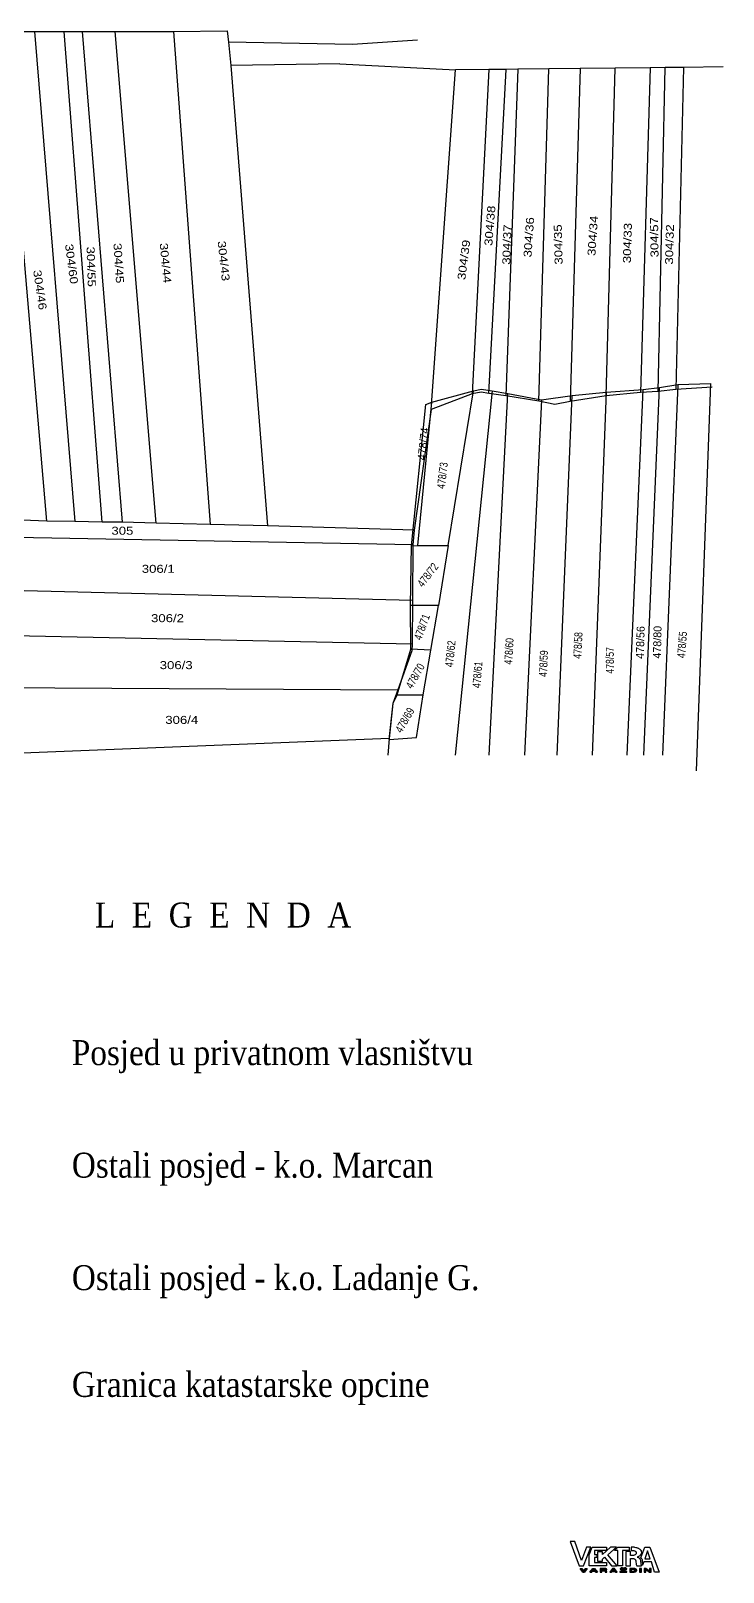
# Model space of a CAD drawing. Extents: x 5587940 to 5589766, y 5131257 to 5132452.
# Drawn here: x 5589476 to 5589753, y 5131272 to 5131888 of the extents above; entities that cross this region are included whole.
import ezdxf
from ezdxf.enums import TextEntityAlignment as Align

# ---------------------------------------------------------------- set-up
doc = ezdxf.new("R2010")
doc.units = 0
doc.header["$MEASUREMENT"] = 0
doc.linetypes.add('HIDDEN', pattern=[0.375, 0.25, -0.125])
for name, color, linetype in [('2', 7, 'CONTINUOUS'), ('3', 7, 'CONTINUOUS'), ('LEGENDA', 7, 'CONTINUOUS'), ('ZNAK', 7, 'CONTINUOUS')]:
    doc.layers.add(name, color=color, linetype=linetype)
doc.styles.get("Standard").update_dxf_attribs({"font": 'GARA.TTF', "height": 32})
doc.styles.add('TXT', font='TXT', dxfattribs={"height": 0.2})

# ---------------------------------------------------------------- blocks, each defined once
blk = doc.blocks.new('ZN-NOVI')
at = {"layer": 'ZNAK', "color": 5, "linetype": 'CONTINUOUS'}
for p, q in [((-2.27, 6.52), (-0.42, 1.63)), ((-1.33, 6.52), (-2.27, 6.52)), ((0.01, 2.72), (-1.33, 6.52)), ((1, 5.33), (0.01, 2.72)), ((0.46, 1.63), (1.93, 5.33)), ((1.93, 5.33), (1, 5.33)), ((1.59, 3.82), (2.19, 5.33)), ((1.59, 1.63), (1.59, 3.82)), ((2.19, 5.33), (5.02, 5.33)), ((2.61, 4.72), (2.61, 3.91)), ((5.02, 4.72), (2.61, 4.72)), ((2.61, 3.91), (3.11, 3.91)), ((2.61, 3.29), (2.61, 2.31)), ((3.11, 3.29), (2.61, 3.29)), ((3.11, 3.91), (3.11, 3.29)), ((3.26, 4.44), (3.26, 2.58)), ((4.21, 4.44), (3.26, 4.44)), ((5.85, 5.33), (4.21, 3.88)), ((4.21, 3.88), (4.21, 4.44)), ((4.21, 2.97), (4.66, 3.35)), ((4.66, 3.35), (6.06, 1.63)), ((5.02, 5.33), (5.02, 4.72)), ((5.29, 3.85), (7.01, 5.33)), ((7.18, 1.63), (5.29, 3.85)), ((7.01, 5.33), (5.85, 5.33)), ((7.32, 5.33), (6.62, 4.72)), ((7.29, 4.72), (6.62, 4.72)), ((7.29, 1.63), (7.29, 4.72)), ((7.32, 5.33), (9.6, 5.33)), ((8.24, 4.72), (8.24, 1.63)), ((9.6, 4.72), (8.24, 4.72)), ((9.83, 4.49), (8.88, 4.49)), ((8.88, 4.49), (8.88, 1.63)), ((9.6, 5.33), (9.6, 4.72)), ((9.83, 3.7), (9.83, 4.49)), ((10.3, 3.7), (9.83, 3.7)), ((9.83, 3.09), (10.3, 3.09)), ((9.83, 1.63), (9.83, 3.09)), ((10.3, 5.33), (9.96, 5.33)), ((9.96, 5.33), (9.96, 4.69)), ((9.96, 4.69), (10.3, 4.69)), ((10.64, 5.33), (10.3, 5.33)), ((10.3, 4.69), (10.38, 4.69)), ((10.38, 3.7), (10.3, 3.7)), ((11.89, 3.25), (12.72, 5.33)), ((12.72, 5.33), (13.73, 5.33)), ((13.73, 5.33), (15.6, 0.37)), ((-0.42, 1.63), (0.46, 1.63)), ((5.02, 1.63), (1.59, 1.63)), ((2.61, 2.31), (5.02, 2.31)), ((3.26, 2.58), (4.21, 2.58)), ((4.21, 2.58), (4.21, 2.97)), ((5.02, 2.31), (5.02, 1.63)), ((6.06, 1.63), (7.18, 1.63)), ((8.24, 1.63), (7.29, 1.63)), ((8.88, 1.63), (9.83, 1.63)), ((11.13, 1.63), (12.05, 1.63)), ((12.47, 2.42), (12.24, 1.75)), ((14.01, 2.42), (12.47, 2.42)), ((14.64, 0.37), (14.01, 2.42)), ((15.6, 0.37), (14.64, 0.37))]:
    blk.add_line(p, q, dxfattribs=at)
at = {"layer": 'ZNAK', "linetype": 'CONTINUOUS'}
for p, q in [((-0.2, 1.02), (0.16, 1.02)), ((-0.12, 0.91), (0.23, 0.91)), ((-0.04, 0.81), (0.3, 0.81)), ((0.04, 0.7), (0.36, 0.7)), ((0.11, 0.6), (0.43, 0.6)), ((0.19, 0.49), (0.72, 0.49)), ((0.27, 0.38), (0.64, 0.38)), ((0.47, 0.6), (0.79, 0.6)), ((0.53, 0.7), (0.87, 0.7)), ((0.6, 0.81), (0.95, 0.81)), ((0.67, 0.91), (1.03, 0.91)), ((0.74, 1.02), (1.11, 1.02)), ((1.72, 0.36), (2.08, 0.36)), ((1.8, 0.47), (2.15, 0.47)), ((1.88, 0.57), (3.05, 0.57)), ((1.96, 0.68), (2.29, 0.68)), ((2.04, 0.78), (2.35, 0.78)), ((2.12, 0.89), (2.42, 0.89)), ((2.2, 1), (2.73, 1)), ((2.27, 1.1), (2.66, 1.1)), ((2.51, 0.89), (2.81, 0.89)), ((2.58, 0.78), (2.89, 0.78)), ((2.65, 0.68), (2.97, 0.68)), ((2.79, 0.47), (3.12, 0.47)), ((2.86, 0.36), (3.2, 0.36)), ((3.77, 1.01), (5.02, 1.01)), ((3.77, 0.9), (4.13, 0.9)), ((3.77, 0.8), (4.13, 0.8)), ((3.77, 0.69), (4.89, 0.69)), ((3.77, 0.58), (4.13, 0.58)), ((3.77, 0.48), (4.13, 0.48)), ((3.77, 0.38), (4.13, 0.38)), ((4.69, 0.8), (5.05, 0.8)), ((4.69, 0.58), (5.05, 0.58)), ((4.72, 0.48), (5.07, 0.48)), ((4.77, 0.9), (5.12, 0.9)), ((4.77, 0.38), (5.11, 0.38)), ((5.74, 0.44), (6.09, 0.44)), ((5.82, 0.54), (7.03, 0.54)), ((5.9, 0.65), (6.22, 0.65)), ((5.97, 0.76), (6.29, 0.76)), ((6.05, 0.86), (6.36, 0.86)), ((6.13, 0.96), (6.72, 0.96)), ((6.21, 1.07), (6.64, 1.07)), ((6.5, 0.86), (6.8, 0.86)), ((6.57, 0.76), (6.87, 0.76)), ((6.64, 0.65), (6.95, 0.65)), ((6.77, 0.44), (7.11, 0.44)), ((7.73, 0.4), (9.12, 0.4)), ((7.8, 1.04), (9.1, 1.04)), ((7.8, 0.51), (8.24, 0.51)), ((7.98, 1.25), (8.26, 1.25)), ((8, 0.62), (8.44, 0.62)), ((8.17, 1.15), (8.72, 1.15)), ((8.19, 0.72), (8.63, 0.72)), ((8.38, 0.83), (8.83, 0.83)), ((8.58, 0.93), (9.02, 0.93)), ((8.62, 1.25), (8.91, 1.25)), ((9.67, 1.08), (10.56, 1.08)), ((9.67, 0.98), (10.02, 0.98)), ((9.67, 0.87), (10.02, 0.87)), ((9.67, 0.76), (10.02, 0.76)), ((9.67, 0.66), (10.02, 0.66)), ((9.67, 0.55), (10.02, 0.55)), ((9.67, 0.45), (10.81, 0.45)), ((10.34, 0.98), (10.89, 0.98)), ((10.58, 0.55), (10.99, 0.55)), ((10.65, 0.87), (11.04, 0.87)), ((10.71, 0.66), (11.07, 0.66)), ((10.73, 0.76), (11.09, 0.76)), ((11.66, 1.03), (12.02, 1.03)), ((11.66, 0.92), (12.02, 0.92)), ((11.66, 0.82), (12.02, 0.82)), ((11.66, 0.71), (12.02, 0.71)), ((11.66, 0.61), (12.02, 0.61)), ((11.66, 0.5), (12.02, 0.5)), ((11.66, 0.39), (12.02, 0.39)), ((12.59, 1.03), (13.03, 1.03)), ((12.59, 0.92), (13.17, 0.92)), ((12.59, 0.82), (12.93, 0.82)), ((12.59, 0.71), (12.93, 0.71)), ((12.59, 0.61), (12.93, 0.61)), ((12.59, 0.5), (12.93, 0.5)), ((12.59, 0.39), (12.93, 0.39)), ((13, 0.82), (13.32, 0.82)), ((13.15, 0.71), (13.46, 0.71)), ((13.29, 0.61), (13.6, 0.61)), ((13.43, 0.5), (13.97, 0.5)), ((13.58, 0.39), (13.97, 0.39)), ((13.63, 1.03), (13.97, 1.03)), ((13.63, 0.92), (13.97, 0.92)), ((13.63, 0.82), (13.97, 0.82)), ((13.63, 0.71), (13.97, 0.71)), ((13.63, 0.61), (13.97, 0.61))]:
    blk.add_line(p, q, dxfattribs=at)
at = {"layer": 'ZNAK', "color": 5, "linetype": 'CONTINUOUS'}
for points in [[(10.3, 3.09), (10.33, 3.09), (10.47, 3.06), (10.57, 3.03), (10.68, 2.97), (10.75, 2.92), (10.82, 2.83), (10.85, 2.77), (10.89, 2.71), (10.92, 2.54), (10.99, 1.9), (10.99, 1.86), (11.03, 1.78), (11.06, 1.72), (11.1, 1.66), (11.13, 1.63)], [(10.38, 4.69), (10.52, 4.66), (10.62, 4.64), (10.69, 4.61), (10.79, 4.55), (10.87, 4.46), (10.91, 4.43), (10.94, 4.35), (10.97, 4.29), (10.97, 4.2), (10.97, 4.14), (10.94, 4.05), (10.91, 3.97), (10.84, 3.88), (10.76, 3.82), (10.69, 3.79), (10.62, 3.76), (10.44, 3.7), (10.38, 3.7)], [(10.64, 5.33), (10.89, 5.3), (11.03, 5.28), (11.17, 5.25), (11.24, 5.22), (11.31, 5.19), (11.38, 5.16), (11.49, 5.1), (11.56, 5.04), (11.7, 4.95), (11.77, 4.87), (11.8, 4.84), (11.87, 4.75), (11.94, 4.66), (11.98, 4.52), (12.01, 4.43), (12.01, 4.31), (12.01, 4.2), (11.98, 4.11), (11.94, 4.03), (11.87, 3.85), (11.8, 3.76), (11.7, 3.65), (11.56, 3.56), (11.45, 3.5), (11.34, 3.44), (11.27, 3.41), (11.17, 3.38), (11.27, 3.35), (11.34, 3.33), (11.41, 3.29), (11.52, 3.24), (11.56, 3.21), (11.59, 3.18), (11.66, 3.12), (11.7, 3.06), (11.73, 3), (11.8, 2.92), (11.84, 2.77), (11.84, 2.68), (11.9, 1.98), (11.9, 1.96), (11.94, 1.86), (11.98, 1.75), (12.01, 1.69), (12.05, 1.63)], [(11.89, 3.25), (12.08, 3.02), (12.14, 2.8), (12.14, 2.69), (12.24, 1.75)], [(13.24, 4.64), (12.68, 3.03), (13.8, 3.03), (13.24, 4.64)]]:
    blk.add_lwpolyline(points, dxfattribs=at)
at = {"layer": 'ZNAK', "linetype": 'CONTINUOUS'}
for points in [[(0.29, 0.36), (-0.26, 1.1), (0.1, 1.1), (0.43, 0.6), (0.44, 0.56), (0.47, 0.6), (0.79, 1.1), (1.17, 1.1), (0.62, 0.36)], [(3.14, 0.36), (2.86, 0.36), (2.76, 0.52), (2.18, 0.52), (2.08, 0.36), (1.72, 0.36), (2.27, 1.1), (2.66, 1.1), (3.2, 0.36)], [(2.26, 0.64), (2.68, 0.64), (2.47, 0.96)], [(4.6, 1.1), (3.77, 1.1), (3.77, 0.36), (4.13, 0.36), (4.13, 0.65), (4.45, 0.65), (4.48, 0.65), (4.54, 0.64), (4.58, 0.64), (4.62, 0.63), (4.64, 0.62), (4.66, 0.6), (4.69, 0.58), (4.7, 0.57), (4.71, 0.54), (4.74, 0.41), (4.74, 0.41), (4.75, 0.39), (4.77, 0.38), (4.77, 0.37), (4.79, 0.36), (5.13, 0.36), (5.12, 0.37), (5.1, 0.38), (5.09, 0.41), (5.08, 0.42), (5.08, 0.43), (5.05, 0.57), (5.05, 0.58), (5.03, 0.62), (5.01, 0.63), (5, 0.64), (4.99, 0.65), (4.96, 0.66), (4.94, 0.68), (4.94, 0.68), (4.89, 0.69), (4.87, 0.7), (4.84, 0.7), (4.8, 0.71), (4.84, 0.71), (4.87, 0.72), (4.91, 0.73), (4.94, 0.75), (5, 0.76), (5.03, 0.78), (5.06, 0.8), (5.09, 0.83), (5.1, 0.86), (5.12, 0.87), (5.12, 0.89), (5.12, 0.92), (5.1, 0.94), (5.09, 0.96), (5.06, 0.98), (5.03, 1), (5.03, 1), (5, 1.02), (4.94, 1.04), (4.91, 1.05), (4.88, 1.06), (4.86, 1.07), (4.83, 1.08), (4.8, 1.08), (4.75, 1.09), (4.7, 1.09)], [(4.55, 0.77), (4.58, 0.77), (4.64, 0.78), (4.66, 0.79), (4.7, 0.8), (4.71, 0.81), (4.75, 0.83), (4.77, 0.84), (4.77, 0.86), (4.77, 0.87), (4.77, 0.89), (4.77, 0.9), (4.75, 0.92), (4.74, 0.92), (4.71, 0.94), (4.66, 0.95), (4.64, 0.96), (4.6, 0.96), (4.55, 0.97), (4.13, 0.97), (4.13, 0.77), (4.58, 0.77)], [(7.17, 0.36), (6.62, 1.1), (6.23, 1.1), (5.68, 0.36), (6.03, 0.36), (6.15, 0.52), (6.72, 0.52), (6.82, 0.36)], [(6.22, 0.64), (6.65, 0.64), (6.43, 0.96)], [(6.22, 0.64), (6.43, 0.96), (6.65, 0.64)], [(6.22, 0.64), (6.43, 0.96), (6.65, 0.64)], [(8.24, 1.1), (7.8, 1.1), (7.8, 0.97), (8.59, 0.97), (8.62, 0.97), (8.62, 0.97), (8.65, 0.97), (7.73, 0.47), (7.73, 0.36), (9.12, 0.36), (9.12, 0.49), (8.31, 0.49), (8.24, 0.49), (8.21, 0.49), (8.2, 0.49), (9.1, 0.98), (9.1, 1.1), (8.63, 1.1), (8.92, 1.25), (8.62, 1.25), (8.45, 1.15), (8.26, 1.25), (7.98, 1.25)], [(10.32, 1.1), (9.67, 1.1), (9.67, 0.36), (10.32, 0.36), (10.45, 0.37), (10.52, 0.37), (10.58, 0.38), (10.64, 0.39), (10.67, 0.4), (10.73, 0.42), (10.77, 0.43), (10.82, 0.45), (10.88, 0.47), (10.92, 0.5), (10.95, 0.52), (10.98, 0.54), (11.01, 0.57), (11.04, 0.6), (11.05, 0.62), (11.06, 0.64), (11.07, 0.66), (11.1, 0.71), (11.1, 0.73), (11.1, 0.76), (11.07, 0.79), (11.06, 0.82), (11.05, 0.84), (11.04, 0.87), (11, 0.9), (10.97, 0.92), (10.95, 0.95), (10.89, 0.98), (10.85, 0.99), (10.82, 1.01), (10.77, 1.03), (10.72, 1.05), (10.67, 1.06), (10.62, 1.07), (10.56, 1.08), (10.47, 1.09), (10.36, 1.1)], [(10.31, 0.49), (10.02, 0.49), (10.02, 0.98), (10.31, 0.98), (10.32, 0.98), (10.39, 0.97), (10.43, 0.96), (10.48, 0.95), (10.53, 0.94), (10.58, 0.91), (10.64, 0.88), (10.68, 0.84), (10.71, 0.82), (10.72, 0.8), (10.73, 0.76), (10.73, 0.73), (10.73, 0.71), (10.72, 0.68), (10.71, 0.65), (10.69, 0.63), (10.67, 0.61), (10.64, 0.58), (10.61, 0.57), (10.56, 0.54), (10.53, 0.53), (10.5, 0.52), (10.43, 0.5), (10.38, 0.5)], [(12.02, 0.36), (12.02, 1.1), (11.66, 1.1), (11.66, 0.36)], [(12.59, 0.36), (12.93, 0.36), (12.93, 0.82), (12.92, 0.88), (13.63, 0.36), (13.97, 0.36), (13.97, 1.1), (13.63, 1.1), (13.63, 0.66), (13.64, 0.58), (12.93, 1.1), (12.59, 1.1)], [(12.59, 0.36), (12.93, 0.36), (12.93, 0.82), (12.92, 0.88), (13.63, 0.36), (13.97, 0.36), (13.97, 1.1), (13.63, 1.1), (13.63, 0.66), (13.64, 0.58), (12.93, 1.1), (12.59, 1.1)]]:
    blk.add_lwpolyline(points, close=True, dxfattribs=at)
at = {"layer": 'ZNAK', "linetype": 'HIDDEN'}
blk.add_lwpolyline([(6.22, 0.64), (6.43, 0.96), (6.65, 0.64)], close=True, dxfattribs=at)
at = {"layer": 'ZNAK', "linetype": 'CONTINUOUS'}
for p in [(2.38, 0.83), (2.38, 0.83), (2.39, 0.85), (2.39, 0.84), (2.4, 0.86), (2.42, 0.89), (2.42, 0.88), (2.42, 0.87), (2.43, 0.9), (2.44, 0.92), (2.44, 0.91), (2.45, 0.94), (2.46, 0.95), (2.47, 0.96), (2.47, 0.96), (2.48, 0.95), (2.49, 0.94), (2.49, 0.92), (2.5, 0.91), (2.51, 0.9), (2.52, 0.89), (2.52, 0.88), (2.53, 0.87), (2.54, 0.86), (2.54, 0.85), (2.55, 0.84), (2.56, 0.83), (2.57, 0.82), (2.57, 0.81), (2.58, 0.8), (2.58, 0.79), (2.59, 0.77), (2.59, 0.76), (2.6, 0.76), (2.61, 0.75), (2.61, 0.73), (2.63, 0.72), (2.63, 0.71), (2.64, 0.7), (2.64, 0.69), (2.65, 0.68), (2.66, 0.67), (2.66, 0.66), (2.68, 0.65)]:
    blk.add_point(p, dxfattribs=at)

msp = doc.modelspace()

# ---------------------------------------------------------------- linework, layer by layer
at = {"layer": '2', "color": 7, "linetype": 'CONTINUOUS'}
for p, q in [((5589465.06, 5131888.03), (5589476.98, 5131887.98)), ((5589476.98, 5131887.98), (5589488.8, 5131887.98)), ((5589476.98, 5131887.98), (5589493.08, 5131692.04)), ((5589488.8, 5131887.98), (5589496.04, 5131888)), ((5589504.03, 5131691.69), (5589488.8, 5131887.98)), ((5589496.04, 5131888), (5589509.26, 5131888)), ((5589496.04, 5131888), (5589512.09, 5131691.69)), ((5589509.26, 5131888), (5589532.66, 5131888.03)), ((5589525.72, 5131691.36), (5589509.26, 5131888)), ((5589532.66, 5131888.03), (5589554.04, 5131888.29)), ((5589532.66, 5131888.03), (5589547.3, 5131690.82)), ((5589554.04, 5131888.29), (5589554.61, 5131883.73)), ((5589554.61, 5131883.73), (5589555.58, 5131874.45)), ((5589604.23, 5131882.84), (5589554.61, 5131883.73)), ((5589630.32, 5131884.5), (5589604.23, 5131882.84)), ((5589481.95, 5131692.11), (5589465.89, 5131878.58)), ((5589599.13, 5131875.05), (5589555.58, 5131874.45)), ((5589555.58, 5131874.45), (5589570.21, 5131690.25)), ((5589599.13, 5131875.05), (5589645.51, 5131872.69)), ((5589635.69, 5131736.82), (5589645.51, 5131872.69)), ((5589658.82, 5131872.81), (5589645.51, 5131872.69)), ((5589658.82, 5131872.81), (5589652.11, 5131743.09)), ((5589665.67, 5131872.88), (5589658.82, 5131872.81)), ((5589658.84, 5131743.18), (5589665.67, 5131872.88)), ((5589670.4, 5131872.93), (5589665.57, 5131742.3)), ((5589670.4, 5131872.93), (5589665.67, 5131872.88)), ((5589682.81, 5131873.07), (5589670.4, 5131872.93)), ((5589678.77, 5131740.12), (5589682.81, 5131873.07)), ((5589695.31, 5131873.21), (5589682.81, 5131873.07)), ((5589695.31, 5131873.21), (5589691.39, 5131740.03)), ((5589709.29, 5131873.36), (5589695.31, 5131873.21)), ((5589705.81, 5131742.3), (5589709.29, 5131873.36)), ((5589723.37, 5131873.51), (5589709.29, 5131873.36)), ((5589723.37, 5131873.51), (5589719.53, 5131743.62)), ((5589729.31, 5131873.58), (5589723.37, 5131873.51)), ((5589726.52, 5131743.97), (5589729.31, 5131873.58)), ((5589736.67, 5131873.66), (5589729.31, 5131873.58)), ((5589736.67, 5131873.66), (5589733.6, 5131744.84)), ((5589752.58, 5131873.83), (5589736.67, 5131873.66)), ((5589734.46, 5131746.78), (5589747.65, 5131747.18)), ((5589741.94, 5131592.31), (5589747.65, 5131747.18)), ((5589652.11, 5131743.09), (5589635.69, 5131736.82)), ((5589635.99, 5131739.69), (5589652.7, 5131744.32)), ((5589642.55, 5131682.37), (5589652.7, 5131744.32)), ((5589660.1, 5131744.32), (5589645.39, 5131598.49)), ((5589655.69, 5131743.71), (5589652.11, 5131743.09)), ((5589652.7, 5131744.32), (5589655.85, 5131745)), ((5589658.84, 5131743.18), (5589655.69, 5131743.71)), ((5589655.85, 5131745), (5589660.1, 5131744.32)), ((5589665.57, 5131742.3), (5589658.84, 5131743.18)), ((5589658.98, 5131598.49), (5589666.46, 5131743.23)), ((5589660.1, 5131744.32), (5589666.46, 5131743.23)), ((5589678.77, 5131740.12), (5589665.57, 5131742.3)), ((5589666.46, 5131743.23), (5589679.82, 5131740.65)), ((5589679.82, 5131740.65), (5589692.09, 5131742.37)), ((5589686.1, 5131598.49), (5589692.09, 5131742.37)), ((5589705.81, 5131742.3), (5589691.39, 5131740.03)), ((5589692.09, 5131742.37), (5589705.79, 5131743.69)), ((5589705.79, 5131743.69), (5589700.09, 5131598.49)), ((5589705.79, 5131743.69), (5589720.53, 5131744.83)), ((5589719.53, 5131743.62), (5589705.81, 5131742.3)), ((5589714.2, 5131598.49), (5589720.53, 5131744.83)), ((5589726.52, 5131743.97), (5589719.53, 5131743.62)), ((5589720.53, 5131744.83), (5589727.12, 5131745.63)), ((5589720.8, 5131598.49), (5589727.12, 5131745.63)), ((5589733.6, 5131744.84), (5589726.52, 5131743.97)), ((5589727.12, 5131745.63), (5589734.46, 5131746.78)), ((5589734.46, 5131746.78), (5589728.29, 5131598.49)), ((5589748.14, 5131745.72), (5589733.6, 5131744.84)), ((5589627.82, 5131682.31), (5589633.61, 5131738.88)), ((5589635.69, 5131736.82), (5589628.95, 5131688.49)), ((5589630.39, 5131682.43), (5589635.99, 5131739.69)), ((5589633.61, 5131738.88), (5589635.99, 5131739.69)), ((5589679.82, 5131740.65), (5589673.05, 5131598.49)), ((5589685.18, 5131738.8), (5589678.77, 5131740.12)), ((5589691.39, 5131740.03), (5589685.18, 5131738.8)), ((5589481.95, 5131692.11), (5589460.89, 5131693.07)), ((5589493.08, 5131692.04), (5589481.95, 5131692.11)), ((5589504.03, 5131691.69), (5589493.08, 5131692.04)), ((5589512.09, 5131691.69), (5589504.03, 5131691.69)), ((5589525.72, 5131691.36), (5589512.09, 5131691.69)), ((5589628.33, 5131682.62), (5589411.41, 5131686.62)), ((5589547.3, 5131690.82), (5589525.72, 5131691.36)), ((5589570.21, 5131690.25), (5589547.3, 5131690.82)), ((5589628.95, 5131688.49), (5589570.21, 5131690.25)), ((5589628.95, 5131688.49), (5589628.33, 5131682.62)), ((5589627.47, 5131658.45), (5589627.82, 5131682.31)), ((5589627.82, 5131682.31), (5589630.39, 5131682.43)), ((5589628.33, 5131682.62), (5589628.27, 5131660.58)), ((5589630.39, 5131682.43), (5589642.55, 5131682.37)), ((5589642.55, 5131682.37), (5589638.6, 5131658.45)), ((5589392.3, 5131666.37), (5589628.27, 5131660.58)), ((5589638.6, 5131658.45), (5589627.47, 5131658.45)), ((5589627.59, 5131640.99), (5589627.47, 5131658.45)), ((5589628.27, 5131660.58), (5589628.13, 5131643.01)), ((5589635.65, 5131640.57), (5589638.6, 5131658.45)), ((5589628.13, 5131643.01), (5589397.21, 5131647.82)), ((5589628.13, 5131643.01), (5589627.96, 5131640.3)), ((5589622.08, 5131622.74), (5589627.59, 5131640.99)), ((5589627.96, 5131640.3), (5589622.44, 5131624.63)), ((5589635.65, 5131640.57), (5589627.59, 5131640.99)), ((5589632.57, 5131622.62), (5589635.65, 5131640.57)), ((5589410.13, 5131625.9), (5589622.44, 5131624.63)), ((5589622.44, 5131624.63), (5589620.42, 5131619.21)), ((5589620.42, 5131619.21), (5589618.93, 5131605.25)), ((5589618.96, 5131604.77), (5589620.53, 5131619.37)), ((5589620.53, 5131619.37), (5589622.08, 5131622.74)), ((5589622.08, 5131622.74), (5589632.57, 5131622.62)), ((5589629.87, 5131605.61), (5589632.57, 5131622.62)), ((5589618.96, 5131604.77), (5589629.87, 5131605.61)), ((5589618.93, 5131605.25), (5589427.23, 5131597.47)), ((5589618.93, 5131605.25), (5589618.39, 5131598.49))]:
    msp.add_line(p, q, dxfattribs=at)

# ---------------------------------------------------------------- block references
at = {"layer": 'ZNAK', "linetype": 'CONTINUOUS', "xscale": 2, "yscale": 2, "zscale": 2}
msp.add_blockref('ZN-NOVI', (5589695.82, 5131271.04), dxfattribs=at)

# ---------------------------------------------------------------- texts
at = {"layer": '3', "color": 7, "linetype": 'CONTINUOUS', "style": 'TXT'}
for s, rotation, width, p in [('304/38', 85.42747, 1.230769, (5589659.15, 5131810.33)), ('304/37', 88.02404, 1.230769, (5589665.97, 5131802.79)), ('304/36', 85.97905, 1.230769, (5589674.74, 5131805.73)), ('304/35', 91.35189, 1.230769, (5589686.49, 5131802.82)), ('304/34', 86.16233, 1.230769, (5589700.3, 5131806.31)), ('304/33', 88.39175, 1.230769, (5589714.18, 5131803.4)), ('304/60', 277.59902, 1.230769, (5589491.91, 5131795.06)), ('304/45', 273.81629, 1.230769, (5589510.77, 5131795.35)), ('304/44', 275.39243, 1.230769, (5589529.49, 5131795.43)), ('304/43', 276.19747, 1.230769, (5589552.78, 5131796.26)), ('304/39', 82.59432, 1.230769, (5589648.73, 5131796.67)), ('304/55', 271.84869, 1.230769, (5589499.74, 5131793.93)), ('304/46', 278.37067, 1.230769, (5589479.26, 5131784.68)), ('478/73', 83.23093, 0.8125, (5589640.14, 5131710.42)), ('478/72', 52.62011, 0.8125, (5589634.3, 5131670.67)), ('478/71', 70.27018, 0.8125, (5589631.95, 5131649.84)), ('478/62', 84.28827, 0.8125, (5589643.32, 5131639.09)), ('478/60', 86.72833, 0.8125, (5589666.78, 5131640.1)), ('478/58', 86.94715, 0.8125, (5589694.37, 5131642.46)), ('478/55', 85.52778, 0.8125, (5589736.05, 5131642.73)), ('478/59', 87.81193, 0.8125, (5589680.61, 5131635.16)), ('478/57', 90, 0.8125, (5589707.16, 5131636.47)), ('478/70', 60.44513, 0.8125, (5589629.25, 5131630.25)), ('478/61', 85.13544, 0.8125, (5589654.17, 5131630.74)), ('478/69', 60.0059, 0.8125, (5589625.11, 5131612.61))]:
    msp.add_text(s, height=3.2, rotation=rotation, dxfattribs=dict(at, width=width)).set_placement(p, align=Align.MIDDLE)
at = {"layer": '3', "color": 7, "linetype": 'CONTINUOUS', "style": 'TXT', "width": 1.230769}
for s, rotation, p in [('304/57', 90.77818, (5589726.72, 5131797.68)), ('304/32', 88.47163, (5589732.48, 5131794.74))]:
    msp.add_text(s, height=3.2, rotation=rotation, dxfattribs=at).set_placement(p)
at = {"layer": '3', "color": 7, "linetype": 'CONTINUOUS', "style": 'TXT'}
for s, rotation, p in [('478/74', 83.81031, (5589633.4, 5131716.4)), ('478/56', 88.18993, (5589720.78, 5131637.04)), ('478/80', 88.84389, (5589727.67, 5131637.15))]:
    msp.add_text(s, height=3.2, rotation=rotation, dxfattribs=at).set_placement(p)
at = {"layer": '3', "color": 7, "linetype": 'CONTINUOUS', "style": 'TXT', "width": 1.230769}
for s, p in [('305', (5589512.16, 5131688.33)), ('306/1', (5589526.51, 5131673.15)), ('306/2', (5589530.22, 5131653.41)), ('306/3', (5589533.69, 5131634.63)), ('306/4', (5589535.92, 5131612.72))]:
    msp.add_text(s, height=3.2, dxfattribs=at).set_placement(p, align=Align.MIDDLE)
at = {"layer": 'LEGENDA', "linetype": 'CONTINUOUS'}
for s, p in [('L  E  G  E  N  D  A', (5589501.17, 5131529.61)), ('Posjed u privatnom vlasništvu', (5589491.94, 5131474.57)), ('Ostali posjed - k.o. Marcan ', (5589491.94, 5131429.56)), ('Ostali posjed - k.o. Ladanje G.', (5589491.94, 5131384.56)), ('Granica katastarske opcine', (5589491.94, 5131341.86))]:
    msp.add_text(s, height=10, dxfattribs=at).set_placement(p)

doc.saveas('drawing.dxf')
